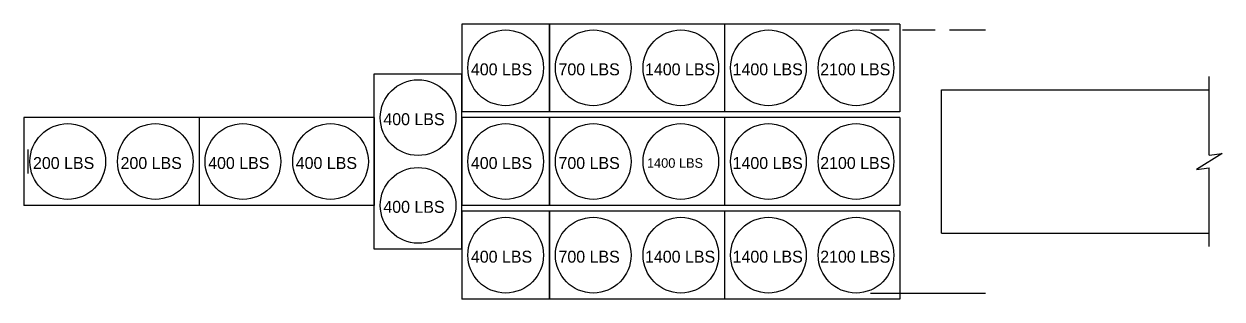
# Model space of a CAD drawing. Extents: x -828 to -777, y 320 to 535.
# Drawn here: x -827.6 to -777.5, y 320 to 331.5 of the extents above; entities that cross this region are included whole.
import ezdxf

# ---------------------------------------------------------------- set-up
doc = ezdxf.new("R2010")
doc.units = 0
for name, color, linetype in [('23 Layout Notes', 7, 'Continuous'), ('tcd_CRASH-CUSHION', 7, 'Continuous'), ('tcd_RAILING', 7, 'Continuous')]:
    doc.layers.add(name, color=color, linetype=linetype)

msp = doc.modelspace()

# ---------------------------------------------------------------- linework, layer by layer
at = {"layer": '23 Layout Notes'}
for p, q in [((-792.211, 331.257), (-791.428, 331.257)), ((-790.868, 331.257), (-789.5, 331.257)), ((-788.904, 331.257), (-787.394, 331.257)), ((-792.211, 320.257), (-787.394, 320.257))]:
    msp.add_line(p, q, dxfattribs=at)
at = {"layer": 'tcd_CRASH-CUSHION'}
for p, q in [((-809.314, 331.507), (-809.314, 327.841)), ((-805.648, 331.507), (-809.314, 331.507)), ((-805.648, 327.841), (-805.648, 331.507)), ((-805.648, 331.507), (-805.648, 327.841)), ((-798.314, 331.507), (-805.648, 331.507)), ((-798.314, 331.507), (-798.314, 327.841)), ((-790.981, 331.507), (-798.314, 331.507)), ((-798.314, 331.507), (-798.314, 327.841)), ((-790.981, 331.507), (-790.981, 327.841)), ((-812.981, 329.424), (-809.314, 329.424)), ((-812.981, 322.091), (-812.981, 329.424)), ((-809.314, 322.091), (-809.314, 329.424)), ((-778.025, 326.024), (-778.025, 329.307)), ((-820.314, 327.591), (-827.648, 327.591)), ((-827.648, 327.591), (-827.648, 323.924)), ((-820.314, 327.591), (-820.314, 323.924)), ((-812.981, 327.591), (-820.314, 327.591)), ((-820.314, 327.591), (-820.314, 323.924)), ((-812.981, 327.591), (-812.981, 323.924)), ((-805.648, 327.841), (-809.314, 327.841)), ((-809.314, 327.591), (-809.314, 323.924)), ((-805.648, 327.591), (-809.314, 327.591)), ((-798.314, 327.841), (-805.648, 327.841)), ((-805.648, 323.924), (-805.648, 327.591)), ((-798.314, 327.591), (-805.648, 327.591)), ((-805.648, 327.591), (-805.648, 323.924)), ((-790.981, 327.841), (-798.314, 327.841)), ((-798.314, 327.591), (-798.314, 323.924)), ((-790.981, 327.591), (-798.314, 327.591)), ((-798.314, 327.591), (-798.314, 323.924)), ((-790.981, 327.591), (-790.981, 323.924)), ((-827.481, 326.257), (-827.481, 325.257)), ((-778.025, 322.208), (-778.025, 325.491)), ((-820.314, 323.924), (-827.648, 323.924)), ((-812.981, 323.924), (-820.314, 323.924)), ((-805.648, 323.924), (-809.314, 323.924)), ((-809.314, 323.674), (-809.314, 320.007)), ((-805.648, 323.674), (-809.314, 323.674)), ((-798.314, 323.924), (-805.648, 323.924)), ((-805.648, 320.007), (-805.648, 323.674)), ((-798.314, 323.674), (-805.648, 323.674)), ((-805.648, 323.674), (-805.648, 320.007)), ((-790.981, 323.924), (-798.314, 323.924)), ((-790.981, 323.674), (-798.314, 323.674)), ((-798.314, 323.674), (-798.314, 320.007)), ((-798.314, 323.674), (-798.314, 320.007)), ((-790.981, 323.674), (-790.981, 320.007)), ((-809.314, 322.091), (-812.981, 322.091)), ((-805.648, 320.007), (-809.314, 320.007)), ((-798.314, 320.007), (-805.648, 320.007)), ((-790.981, 320.007), (-798.314, 320.007))]:
    msp.add_line(p, q, dxfattribs=at)
msp.add_lwpolyline([(-778.025, 326.024), (-777.492, 326.091), (-778.559, 325.424), (-778.025, 325.491)], dxfattribs=at)
for centre in [(-807.481, 329.674), (-803.814, 329.674), (-800.148, 329.674), (-796.481, 329.674), (-792.814, 329.674), (-811.148, 327.591), (-825.814, 325.757), (-822.148, 325.757), (-818.481, 325.757), (-814.814, 325.757), (-807.481, 325.757), (-803.814, 325.757), (-800.148, 325.757), (-796.481, 325.757), (-792.814, 325.757), (-811.148, 323.924), (-807.481, 321.841), (-803.814, 321.841), (-800.148, 321.841), (-796.481, 321.841), (-792.814, 321.841)]:
    msp.add_circle(centre, 1.583, dxfattribs=at)
at = {"layer": 'tcd_RAILING'}
for p, q in [((-789.231, 322.757), (-789.231, 328.757)), ((-789.231, 328.757), (-778.025, 328.757)), ((-789.231, 322.757), (-778.025, 322.757))]:
    msp.add_line(p, q, dxfattribs=at)

# ---------------------------------------------------------------- texts
at = {"layer": 'tcd_CRASH-CUSHION'}
for s, height, p in [('400 LBS', 0.5, (-808.937, 329.361)), ('700 LBS', 0.5, (-805.27, 329.361)), ('1400 LBS', 0.5, (-801.648, 329.361)), ('1400 LBS', 0.5, (-797.981, 329.361)), ('2100 LBS', 0.5, (-794.315, 329.361)), ('400 LBS', 0.5, (-812.603, 327.277)), ('200 LBS', 0.5, (-827.27, 325.444)), ('200 LBS', 0.5, (-823.603, 325.444)), ('400 LBS', 0.5, (-819.937, 325.444)), ('400 LBS', 0.5, (-816.27, 325.444)), ('400 LBS', 0.5, (-808.937, 325.444)), ('700 LBS', 0.5, (-805.27, 325.444)), ('1400 LBS', 0.4, (-801.567, 325.494)), ('1400 LBS', 0.5, (-797.981, 325.444)), ('2100 LBS', 0.5, (-794.315, 325.444)), ('400 LBS', 0.5, (-812.603, 323.611)), ('400 LBS', 0.5, (-808.937, 321.527)), ('700 LBS', 0.5, (-805.27, 321.527)), ('1400 LBS', 0.5, (-801.648, 321.527)), ('1400 LBS', 0.5, (-797.981, 321.527)), ('2100 LBS', 0.5, (-794.315, 321.527))]:
    msp.add_text(s, height=height, dxfattribs=at).set_placement(p)

doc.saveas('drawing.dxf')
